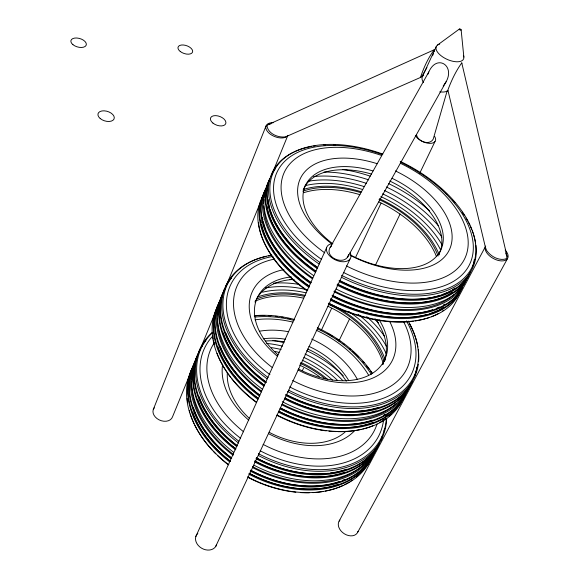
<?xml version="1.0" encoding="UTF-8"?>
<svg xmlns="http://www.w3.org/2000/svg" width="579" height="579" viewBox="0 0 579 579"><rect width="100%" height="100%" fill="white"/><g stroke="black" fill="none" stroke-linecap="round" stroke-linejoin="round"><path stroke-width="0.87" d="M348.572 254.333C346.343 266.456 323.849 258.068 330.153 247.378L428.8 71.97C436.704 53.948 454.971 65.246 446.315 81.415L347.509 257.409M434.163 51.495L434.322 49.714L269.025 124.217L267.708 125.028L267.049 126.208C268.359 133.952 278.644 138.099 285.809 136.782L420.846 77.289L422.525 75.292L426.947 67.533M505.59 252.907L507.088 256.526L506.748 257.945L505.691 258.958C498.135 260.955 489.66 255.788 485.89 249.31L447.878 90.071C451.388 80.568 455.854 71.116 461.767 62.894L461.868 63.299M447.22 90.686L433.23 139.09C429.604 145.865 417.872 141.537 416.525 134.871M428.019 74.126L428.8 71.97M153.283 409.527L265.985 126.048M189.637 375.076L172.52 416.837A10.292 7.614 22.7 0 1 159.145 419.884A10.292 7.614 22.7 0 1 154.275 407.797M199.219 351.685L214.281 314.94M219.072 303.244L220.1 300.74M224.211 290.716L260.152 203.019M264.943 191.323L265.971 188.819M271.102 176.291L287.872 135.363M432.527 55.779L433.396 53.659M195.796 536.624L326.513 247.913M422.366 76.667L436.313 46.443M215.62 546.619L349.991 259.081M302.383 370.625L303.534 368.179M321.179 330.623L331.535 308.578M355.694 257.141L381.004 203.258M338.867 341.082L349.463 319.094M375.749 264.516L400.082 214.02M419.695 173.295L435.003 141.529M339.106 521.151L485.701 246.061M357.504 532.622L507.609 258.4M446.315 81.415L443.196 86.047M330.153 247.378L331.673 245.981M434.322 49.714C428.243 57.755 423.857 67.345 420.665 76.913L420.846 77.289M437.586 44.996L459.4 29.03M269.025 124.217L270.907 123.834M461.767 62.894L507.088 256.526M485.528 247.602L485.89 249.31M461.13 29.819L463.851 57.075M434.677 136.499A11.392 6 25.4 0 1 429.437 143.375A11.392 6 25.4 0 1 415.367 135.602M287.314 136.036A11.906 6.687 22.1 0 1 268.663 132.808A11.906 6.687 22.1 0 1 273.389 122.705M216.589 544.521A11.196 8.851 29.4 0 1 201.557 548.175A11.196 8.851 29.4 0 1 197.823 533.375M350.1 252.618A13.1 7.983 25.5 0 1 343.694 261.759A13.1 7.983 25.5 0 1 327.642 253.327A13.1 7.983 25.5 0 1 332.766 243.52M403.715 321.924A94.471 61.417 26.7 0 1 387.235 388.227A94.471 61.417 26.7 0 1 292.627 380.454M272.347 367.578A94.471 61.417 26.7 0 1 274.678 259.016M390.022 322.163A78.02 50.699 26.7 0 1 375.945 376.567A78.02 50.699 26.7 0 1 297.946 369.952M277.529 356.375A78.02 50.699 26.7 0 1 283.934 269.619M390.955 414.369A102.678 68.554 27 0 1 388.922 416.192M386.106 418.414A102.678 68.554 27 0 1 379.506 422.612M372.912 425.739A102.678 68.554 27 0 1 368.526 427.36M367.73 427.62A102.678 68.554 27 0 1 362.787 429.025M361.072 429.43A102.678 68.554 27 0 1 356.686 430.306M354.891 430.595A102.678 68.554 27 0 1 345.656 431.536M344.816 431.579A102.678 68.554 27 0 1 337.897 431.666M336.131 431.623A102.678 68.554 27 0 1 328.944 431.152M326.216 430.863A102.678 68.554 27 0 1 319.854 429.944M319 429.799A102.678 68.554 27 0 1 276.885 415.324M256.338 402.463A102.678 68.554 27 0 1 231.73 378.811M230.659 377.428A102.678 68.554 27 0 1 228.112 373.969M227.569 373.194A102.678 68.554 27 0 1 216.987 353.335M214.244 344.404A102.678 68.554 27 0 1 213.506 340.857M213.217 339.106A102.678 68.554 27 0 1 212.797 335.639M401.732 401.37A103.583 69.104 27 0 1 277.023 414.977M256.627 402.246A103.583 69.104 27 0 1 215.88 310.062M402.796 399.372A103.742 69.024 26.9 0 1 278.369 412.096M257.93 399.358A103.742 69.024 26.9 0 1 217.407 306.378M262.562 292.2A88.478 59.181 27 0 1 305.907 292.829M348.739 311.516A88.478 59.181 27 0 1 386.215 353.726M257.373 297.063A84.867 56.778 27 0 1 305.176 295.384M328.865 303.374A84.867 56.778 27 0 1 385.332 360.225M418.313 364.234A104.835 68.438 26.7 0 1 287.597 391.549M267.194 378.898A104.835 68.438 26.7 0 1 247.219 263.445M247.942 263.054A104.835 68.438 26.7 0 1 266.043 256.446M268.518 255.925A104.835 68.438 26.7 0 1 270.205 255.614M409.281 323.372A104.835 68.438 26.7 0 1 417.9 346.995M418.313 349.636A104.835 68.438 26.7 0 1 418.603 361.745M255.086 302.252A70.985 46.407 26.7 0 1 293.567 279.425M375.38 319.022A70.985 46.407 26.7 0 1 382.422 364.712M379.107 319.76A70.848 46.182 26.7 0 1 371.856 373.672A70.848 46.182 26.7 0 1 298.409 368.946M277.877 354.797A70.848 46.182 26.7 0 1 291.353 276.914M410.316 385.209A104.444 68.648 26.8 0 1 284.513 398.945M263.908 386.157A104.444 68.648 26.8 0 1 222.756 293.336M376.176 410.844A103.279 67.881 26.8 0 1 284.911 398.178M264.205 385.296A103.279 67.881 26.8 0 1 223.139 332.773M387.141 415.027A102.577 68.242 26.9 0 1 385.737 415.997M372.927 422.489A102.577 68.242 26.9 0 1 370.278 423.423M369.489 423.676A102.577 68.242 26.9 0 1 278.76 411.329M258.227 398.49A102.577 68.242 26.9 0 1 217.914 346.85M396.412 403.433A102.968 68.04 26.9 0 1 282.183 404.004M261.556 391.136A102.968 68.04 26.9 0 1 217.436 318.37M217.61 314.766A102.968 68.04 26.9 0 1 217.791 312.993M218.03 311.241A102.968 68.04 26.9 0 1 218.507 308.658M219.115 306.139A102.968 68.04 26.9 0 1 219.593 304.503M408.209 321.034A104.017 67.844 26.7 0 1 394.14 397.208A104.017 67.844 26.7 0 1 288.632 390.188M268.099 377.494A104.017 67.844 26.7 0 1 271.848 255.122M406.422 320.896A100.847 65.709 26.7 0 1 391.94 394.234A100.847 65.709 26.7 0 1 289.652 386.888M269.944 374.627A100.847 65.709 26.7 0 1 273.064 256.417M408.731 388.191A104.278 68.742 26.8 0 1 282.248 401.638M262.49 389.283A104.278 68.742 26.8 0 1 221.489 296.419M256.663 298.996A82.783 55.374 27 0 1 304.518 296.354M328.807 304.482A82.783 55.374 27 0 1 384.116 361.535M405.271 394.69A103.916 68.93 26.9 0 1 279.896 408.825M259.414 396.079A103.916 68.93 26.9 0 1 219.115 302.318M255.049 301.203A82.703 55.418 27 0 1 303.693 298.185M327.953 306.298A82.703 55.418 27 0 1 383.428 364.191M265.537 287.98A91.88 61.396 27 0 1 307.833 289.934M358.039 314.231A91.88 61.396 27 0 1 386.417 346.285M406.95 391.57A104.133 68.814 26.9 0 1 281.792 404.772M261.259 392.005A104.133 68.814 26.9 0 1 220.034 299.936M412.176 381.742A104.676 68.525 26.8 0 1 286.221 394.494M265.855 381.851A104.676 68.525 26.8 0 1 224.869 288.262M225.665 286.656A104.676 68.525 26.8 0 1 231.665 277.819M416.829 367.043A104.676 68.525 26.8 0 1 414.376 376.755M410.424 385.042A104.502 68.619 26.8 0 1 284.969 397.968M264.35 385.18A104.502 68.619 26.8 0 1 222.792 293.191M404.091 396.912A103.793 68.995 26.9 0 1 278.817 411.141M258.364 398.395A103.793 68.995 26.9 0 1 217.443 306.255M405.372 394.538A103.967 68.901 26.9 0 1 280.345 407.862M259.855 395.11A103.967 68.901 26.9 0 1 219.13 302.18M273.491 283.189A94.847 63.285 27 0 1 299.77 284.513M366.666 316.612A94.847 63.285 27 0 1 384.608 336.428M385.209 414.217A102.751 68.156 26.9 0 1 383.689 415.1M371.942 420.231A102.751 68.156 26.9 0 1 280.294 408.057M259.71 395.211A102.751 68.156 26.9 0 1 220.244 346.235M289.782 279.433A97.178 64.696 26.9 0 1 294.262 279.874M374.816 319.022A97.178 64.696 26.9 0 1 378.485 322.836M412.089 381.872A104.625 68.554 26.8 0 1 285.765 395.471M265.414 382.828A104.625 68.554 26.8 0 1 224.862 288.422M225.687 286.837A104.625 68.554 26.8 0 1 226.57 285.281M378.659 407.355A103.453 67.786 26.8 0 1 285.657 394.444M266.441 382.502A103.453 67.786 26.8 0 1 225.81 332.99M400.35 163.242A100.015 57.972 25.7 0 1 464.249 259.595A100.015 57.972 25.7 0 1 346.416 265.92M324.833 252.907A100.015 57.972 25.7 0 1 285.737 169.538A100.015 57.972 25.7 0 1 381.51 155.44M395.421 170.928A82.594 47.854 25.7 0 1 448.761 251.011A82.594 47.854 25.7 0 1 350.179 255.288M331.991 243.991A82.594 47.854 25.7 0 1 301.261 176.769A82.594 47.854 25.7 0 1 377.226 163.719M454.102 300.175A108.613 65.094 25.9 0 1 453.039 301.579M443.702 310.279A108.613 65.094 25.9 0 1 442.334 311.205M438.687 313.384A108.613 65.094 25.9 0 1 431.362 316.756M429.618 317.401A108.613 65.094 25.9 0 1 426.035 318.566M425.124 318.826A108.613 65.094 25.9 0 1 423.539 319.253M421.925 319.651A108.613 65.094 25.9 0 1 415.15 320.969M413.384 321.222A108.613 65.094 25.9 0 1 347.038 311.936M346.191 311.618A108.613 65.094 25.9 0 1 328.315 303.671M306.87 290.745A108.613 65.094 25.9 0 1 258.552 222.857M459.002 293.719A109.576 65.608 25.9 0 1 328.51 303.172M306.863 290.13A109.576 65.608 25.9 0 1 260.456 201.297M460.262 291.396A109.749 65.492 25.9 0 1 330.833 300.342M309.085 287.394A109.749 65.492 25.9 0 1 262.084 197.258M305.176 185.642A93.574 56.221 25.9 0 1 362.678 189.543M380.823 196.585A93.574 56.221 25.9 0 1 440.728 250.215M303.49 189.42A89.759 53.941 25.9 0 1 361.209 191.75M379.375 198.677A89.759 53.941 25.9 0 1 439.251 254.861M475.88 245.149A110.98 64.667 25.7 0 1 341.277 277.182M319.13 264.046A110.98 64.667 25.7 0 1 293.466 152.234M294.204 151.886A110.98 64.667 25.7 0 1 311.842 146.429M313.565 146.125A110.98 64.667 25.7 0 1 315.208 145.879M323.791 145.025A110.98 64.667 25.7 0 1 325.564 144.938M333.692 144.888A110.98 64.667 25.7 0 1 335.516 144.945M440.532 188.356A110.98 64.667 25.7 0 1 441.871 189.543M445.765 193.147A110.98 64.667 25.7 0 1 447.024 194.363M452.431 199.979A110.98 64.667 25.7 0 1 454.906 202.78M462.18 212.167A110.98 64.667 25.7 0 1 464.141 215.091M465.95 218.001A110.98 64.667 25.7 0 1 467.76 221.178M468.606 222.77A110.98 64.667 25.7 0 1 469.801 225.18M470.553 226.787A110.98 64.667 25.7 0 1 471.588 229.197M472.218 230.797A110.98 64.667 25.7 0 1 473.086 233.192M473.608 234.777A110.98 64.667 25.7 0 1 475.634 243.375M324.088 172.028A102.801 61.403 25.9 0 1 368.743 179.903M386.265 186.966A102.801 61.403 25.9 0 1 438.173 225.564M313.557 176.573A100.326 60.086 25.9 0 1 366.377 183.355M384.572 190.614A100.326 60.086 25.9 0 1 441.9 237.151M303.157 190.006A75.132 43.866 25.7 0 1 371.479 174.069M389.747 181.032A75.132 43.866 25.7 0 1 438.571 254.919M392.034 178.281A74.995 43.62 25.7 0 1 440.163 251.228A74.995 43.62 25.7 0 1 350.36 254.97M332.795 243.831A74.995 43.62 25.7 0 1 306.219 183.84A74.995 43.62 25.7 0 1 372.985 170.935M467.861 277.117A110.546 64.964 25.8 0 1 336.956 285.092M315.425 272.239A110.546 64.964 25.8 0 1 268.417 181.82M452.525 292.091A109.308 64.233 25.8 0 1 337.34 284.369M315.714 271.428A109.308 64.233 25.8 0 1 267.911 210.561M267.527 208.874A109.308 64.233 25.8 0 1 267.057 206.363M342.384 169.43A104.43 62.177 25.9 0 1 370.184 176.154M388.364 183.507A104.43 62.177 25.9 0 1 429.56 210.908M443.572 307.311A108.519 64.754 25.9 0 1 439.085 309.837M437.492 310.612A108.519 64.754 25.9 0 1 429.813 313.608M427.099 314.426A108.519 64.754 25.9 0 1 330.414 299.198M308.983 286.301A108.519 64.754 25.9 0 1 261.578 224.493M261.238 222.799A108.519 64.754 25.9 0 1 260.825 220.295M462.114 285.136A108.961 64.464 25.8 0 1 461.195 286.576M459.69 288.689A108.961 64.464 25.8 0 1 455.55 293.321M454.218 294.552A108.961 64.464 25.8 0 1 334.271 290.94M312.732 278.021A108.961 64.464 25.8 0 1 263.706 205.936M263.727 203.2A108.961 64.464 25.8 0 1 264.01 199.639M264.4 197.034A108.961 64.464 25.8 0 1 265.168 193.69M400.227 161.346A110.119 64.088 25.7 0 1 471.668 267.968A110.119 64.088 25.7 0 1 341.552 275.315M319.746 262.309A110.119 64.088 25.7 0 1 275.054 168.945A110.119 64.088 25.7 0 1 382.835 154.086M400.393 162.134A106.76 62.062 25.7 0 1 469.178 265.24A106.76 62.062 25.7 0 1 343.398 272.412M321.635 259.443A106.76 62.062 25.7 0 1 278.477 169.379A106.76 62.062 25.7 0 1 382.082 154.513M466.081 280.468A110.357 65.094 25.8 0 1 336.124 289.015M313.478 275.517A110.357 65.094 25.8 0 1 267.36 184.462M302.846 191.215A87.552 52.602 25.9 0 1 360.898 192.662M379.021 199.545A87.552 52.602 25.9 0 1 438.064 256.041M462.527 287.104A109.945 65.362 25.9 0 1 332.556 296.651M310.757 283.696A109.945 65.362 25.9 0 1 263.923 192.8M303.678 192.706A87.458 52.66 26 0 1 359.972 194.696M378.869 201.933A87.458 52.66 26 0 1 436.407 256.432M309.027 181.14A97.178 58.313 25.9 0 1 364.213 186.612M382.589 193.835A97.178 58.313 25.9 0 1 442.074 244.903M464.85 282.74A110.191 65.203 25.8 0 1 333.88 291.671M312.088 278.586A110.191 65.203 25.8 0 1 265.421 189.116M444.737 304.192A108.714 64.631 25.9 0 1 443.268 305.046M439.374 307.036A108.714 64.631 25.9 0 1 436.899 308.122M432.578 309.729A108.714 64.631 25.9 0 1 332.136 295.514M310.655 282.603A108.714 64.631 25.9 0 1 266.702 232.056M266 230.319A108.714 64.631 25.9 0 1 263.3 221.67M262.924 219.969A108.714 64.631 25.9 0 1 262.468 217.458M470.727 271.681A110.806 64.79 25.7 0 1 339.728 280.504M317.625 267.375A110.806 64.79 25.7 0 1 269.705 178.701M273.773 170.805A110.806 64.79 25.7 0 1 275.336 168.634M474.259 259.508A110.806 64.79 25.7 0 1 472.978 265.761M467.998 276.863A110.603 64.928 25.8 0 1 337.47 283.992M315.924 271.138A110.603 64.928 25.8 0 1 268.859 180.742M460.812 290.361A109.807 65.456 25.9 0 1 330.529 298.851M309.577 286.308A109.807 65.456 25.9 0 1 262.2 197.026M462.693 286.837A110.003 65.326 25.9 0 1 332.252 295.16M311.249 282.61A110.003 65.326 25.9 0 1 264.357 191.729M469.345 274.345A110.748 64.826 25.7 0 1 339.214 281.604M317.126 268.482A110.748 64.826 25.7 0 1 269.582 178.962M455.108 288.024A109.503 64.103 25.7 0 1 452.322 289.804M450.853 290.651A109.503 64.103 25.7 0 1 448.551 291.852M446.959 292.612A109.503 64.103 25.7 0 1 441.907 294.66M440.149 295.261A109.503 64.103 25.7 0 1 339.091 280.627M317.415 267.672A109.503 64.103 25.7 0 1 273.701 218.913M273.317 218.044A109.503 64.103 25.7 0 1 270.147 209.395M269.676 207.687A109.503 64.103 25.7 0 1 268.164 199.379M377.074 423.871A91.373 62.988 27.4 0 1 263.112 444.397M243.658 431.804A91.373 62.988 27.4 0 1 214.44 342.616M255.028 319.825A91.373 62.988 27.4 0 1 292.902 322.112M316.257 330.225A91.373 62.988 27.4 0 1 368.562 375.054M386.685 418.233A101.412 70.168 27.5 0 1 258.451 455.528M238.649 443.065A101.412 70.168 27.5 0 1 211.863 332.751M254.239 315.917A101.412 70.168 27.5 0 1 256.895 315.729M258.675 315.642A101.412 70.168 27.5 0 1 261.361 315.569M262.222 315.555A101.412 70.168 27.5 0 1 264.835 315.569M268.367 315.693A101.412 70.168 27.5 0 1 271.044 315.859M275.553 316.272A101.412 70.168 27.5 0 1 277.355 316.489M281.879 317.147A101.412 70.168 27.5 0 1 283.681 317.458M287.929 318.291A101.412 70.168 27.5 0 1 290.455 318.863M327.519 333.359A101.412 70.168 27.5 0 1 332.114 336.052M336.631 338.918A101.412 70.168 27.5 0 1 340.322 341.436M343.209 343.535A101.412 70.168 27.5 0 1 344.628 344.606M349.434 348.464A101.412 70.168 27.5 0 1 350.758 349.586M352.785 351.366A101.412 70.168 27.5 0 1 358.647 356.961M362.903 361.513A101.412 70.168 27.5 0 1 364.061 362.838M366.297 365.508A101.412 70.168 27.5 0 1 369.062 369.047M370.698 371.291A101.412 70.168 27.5 0 1 372.261 373.556M354.703 430.588A75.465 52.001 27.4 0 1 268.518 433.649M248.782 420.202A75.465 52.001 27.4 0 1 222.676 364.111M259.32 331.253A75.465 52.001 27.4 0 1 288.089 331.651M311.64 339.055A75.465 52.001 27.4 0 1 357.337 379.354M357.808 475.634A99.364 70.124 27.8 0 1 356.425 476.85M352.242 480.071A99.364 70.124 27.8 0 1 350.802 481.055M349.311 482.003A99.364 70.124 27.8 0 1 344.599 484.63M342.949 485.426A99.364 70.124 27.8 0 1 337.832 487.583M336.956 487.909A99.364 70.124 27.8 0 1 325.34 491.093M323.581 491.419A99.364 70.124 27.8 0 1 315.475 492.454M314.563 492.526A99.364 70.124 27.8 0 1 312.848 492.635M309.374 492.772A99.364 70.124 27.8 0 1 300.414 492.584M295.847 492.201A99.364 70.124 27.8 0 1 289.442 491.368M288.595 491.224A99.364 70.124 27.8 0 1 263.568 484.42M262.75 484.109A99.364 70.124 27.8 0 1 248.203 477.494M227.822 464.416A99.364 70.124 27.8 0 1 217.69 455.724M215.757 453.849A99.364 70.124 27.8 0 1 213.246 451.28M212.023 449.97A99.364 70.124 27.8 0 1 194.848 425.261M194.081 423.654A99.364 70.124 27.8 0 1 190.267 413.927M189.738 412.205A99.364 70.124 27.8 0 1 189.253 410.475M187.639 402.723A99.364 70.124 27.8 0 1 187.155 398.497M370.35 460.298A100.239 70.689 27.7 0 1 247.515 476.799M228.792 464.828A100.239 70.689 27.7 0 1 190.86 371.182M371.725 457.714A100.384 70.624 27.7 0 1 248.767 474.114M229.306 461.601A100.384 70.624 27.7 0 1 191.606 369.322M274.801 351.489A85.627 60.527 27.8 0 1 278.977 352.336M302.195 360.181A85.627 60.527 27.8 0 1 332.426 380.048M300.696 362.367A82.138 58.074 27.8 0 1 327.649 379.419M272.933 340.481A94.037 66.201 27.7 0 1 276.422 341.06M277.261 341.219A94.037 66.201 27.7 0 1 284.028 342.71M306.573 350.671A94.037 66.201 27.7 0 1 343.296 375.858M266.695 343.412A91.786 64.732 27.7 0 1 282.472 346.133M305.068 354.051A91.786 64.732 27.7 0 1 342.804 380.584M345.352 431.796A68.539 47.355 27.4 0 1 269.134 432.289M249.18 418.19A68.539 47.355 27.4 0 1 227.308 373.093M263.199 338.845A68.539 47.355 27.4 0 1 285.36 339.214M308.882 346.38A68.539 47.355 27.4 0 1 348.601 380.316M377.197 447.473A101.05 70.334 27.5 0 1 254.492 461.854M235.588 449.832A101.05 70.334 27.5 0 1 196.288 357.909M344.831 472.24A99.914 69.538 27.5 0 1 254.905 461.072M235.161 448.399A99.914 69.538 27.5 0 1 197.779 399.749M337.81 484.485A99.262 69.835 27.7 0 1 319.876 488.459M318.059 488.64A99.262 69.835 27.7 0 1 249.18 473.332M230.319 461.253A99.262 69.835 27.7 0 1 192.604 412.074M371.153 455.868A99.624 69.668 27.6 0 1 369.619 458.04M367.954 460.146A99.624 69.668 27.6 0 1 364.893 463.497M363.583 464.763A99.624 69.668 27.6 0 1 252.364 466.5M233.417 454.399A99.624 69.668 27.6 0 1 191.54 382.06M191.649 379.296A99.624 69.668 27.6 0 1 191.801 377.472M192.8 371.248A99.624 69.668 27.6 0 1 193.22 369.525M386.273 418.878A100.616 69.56 27.4 0 1 258.357 453.646M238.816 441.176A100.616 69.56 27.4 0 1 212.225 332.932M254.615 315.664A100.616 69.56 27.4 0 1 294.559 319.492M317.321 327.7A100.616 69.56 27.4 0 1 372.558 373.6M383.624 419.457A97.547 67.374 27.4 0 1 260.174 450.78M240.625 438.31A97.547 67.374 27.4 0 1 212.732 336.059M255.216 317.039A97.547 67.374 27.4 0 1 294.038 320.44M317.314 328.785A97.547 67.374 27.4 0 1 371.298 374.28M376.915 447.9A100.891 70.399 27.6 0 1 253.942 465.176M233.554 452.206A100.891 70.399 27.6 0 1 195.101 360.804M300.313 363.38A80.119 56.633 27.8 0 1 325.203 378.84M373.289 454.776A100.551 70.551 27.7 0 1 250.193 471.067M230.688 458.539A100.551 70.551 27.7 0 1 192.206 367.911M299.517 365.088A80.04 56.662 27.8 0 1 319.391 376.668M271.45 347.632A88.92 62.8 27.8 0 1 281.126 349.499M303.953 357.467A88.92 62.8 27.8 0 1 337.354 380.208M374.823 451.924A100.753 70.464 27.6 0 1 252.755 467.702M233.12 455.282A100.753 70.464 27.6 0 1 194.399 362.512M344.454 479.535A99.422 69.762 27.7 0 1 342.754 480.244M339.366 481.511A99.422 69.762 27.7 0 1 250.598 470.286M231.701 458.192A99.422 69.762 27.7 0 1 204.358 429.647M203.844 428.873A99.422 69.762 27.7 0 1 193.292 407.218M379.658 442.841A101.26 70.233 27.5 0 1 256.367 457.844M237.404 445.816A101.26 70.233 27.5 0 1 197.917 353.921M198.59 352.307A101.26 70.233 27.5 0 1 200.515 348.392M201.383 346.879A101.26 70.233 27.5 0 1 202.303 345.395M203.272 343.955A101.26 70.233 27.5 0 1 205.9 340.517M384.485 428.59A101.26 70.233 27.5 0 1 383.949 431.203M382.466 436.334A101.26 70.233 27.5 0 1 380.823 440.453M378.478 445.034A101.093 70.312 27.5 0 1 254.919 460.942M236 448.92A101.093 70.312 27.5 0 1 196.339 357.822M372.188 456.853A100.435 70.602 27.7 0 1 249.187 473.217M230.42 461.239A100.435 70.602 27.7 0 1 191.975 368.425M373.346 454.703A100.601 70.529 27.7 0 1 250.613 470.162M231.101 457.634A100.601 70.529 27.7 0 1 193.22 365.385M265.399 341.045A68.677 47.572 27.5 0 1 284.079 341.813M307.659 348.985A68.677 47.572 27.5 0 1 346.278 381.17M379.194 443.717A101.216 70.254 27.5 0 1 255.94 458.756M236.275 446.192A101.216 70.254 27.5 0 1 197.873 354.022M201.47 347.038A101.216 70.254 27.5 0 1 202.411 345.576M382.285 436.363A101.216 70.254 27.5 0 1 380.714 440.518M346.408 469.214A100.08 69.466 27.5 0 1 330.312 473.043M328.503 473.267A100.08 69.466 27.5 0 1 256.345 457.982M237.296 445.844A100.08 69.466 27.5 0 1 199.089 396.637M447.965 90.628A14.786 7.353 24.8 0 1 439.808 91.822M423.567 82.594A14.786 7.353 24.8 0 1 423.662 75.176M463.518 55.635A14.996 7.165 24.6 0 1 446.286 58.978A14.996 7.165 24.6 0 1 439.7 44.076M358.039 531.334A10.849 7.918 34.3 0 1 344.331 533.795A10.849 7.918 34.3 0 1 339.938 520.051M505.156 250.056A12.572 7.042 28.9 0 1 499.503 260.709A12.572 7.042 28.9 0 1 485.426 246.611M212.92 123.074A8.099 4.61 20.4 0 0 225.738 123.653A8.099 4.61 20.4 0 0 215.822 115.634A8.099 4.61 20.4 0 0 212.92 123.074M100.196 118.507A8.432 4.936 17.2 0 0 113.969 119.122A8.432 4.936 17.2 0 0 104.148 110.828A8.432 4.936 17.2 0 0 100.196 118.507M72.925 44.655A7.976 4.364 16.3 0 0 86.01 45.538A7.976 4.364 16.3 0 0 76.877 38.011A7.976 4.364 16.3 0 0 72.925 44.655M180.243 51.459A7.657 4.104 19.1 0 0 192.474 52.284A7.657 4.104 19.1 0 0 183.239 44.981A7.657 4.104 19.1 0 0 180.243 51.459M459.596 29.688A0.984 0.456 24.4 0 0 461.108 29.942A0.984 0.456 24.4 0 0 459.929 28.972A0.984 0.456 24.4 0 0 459.596 29.688"/></g></svg>
